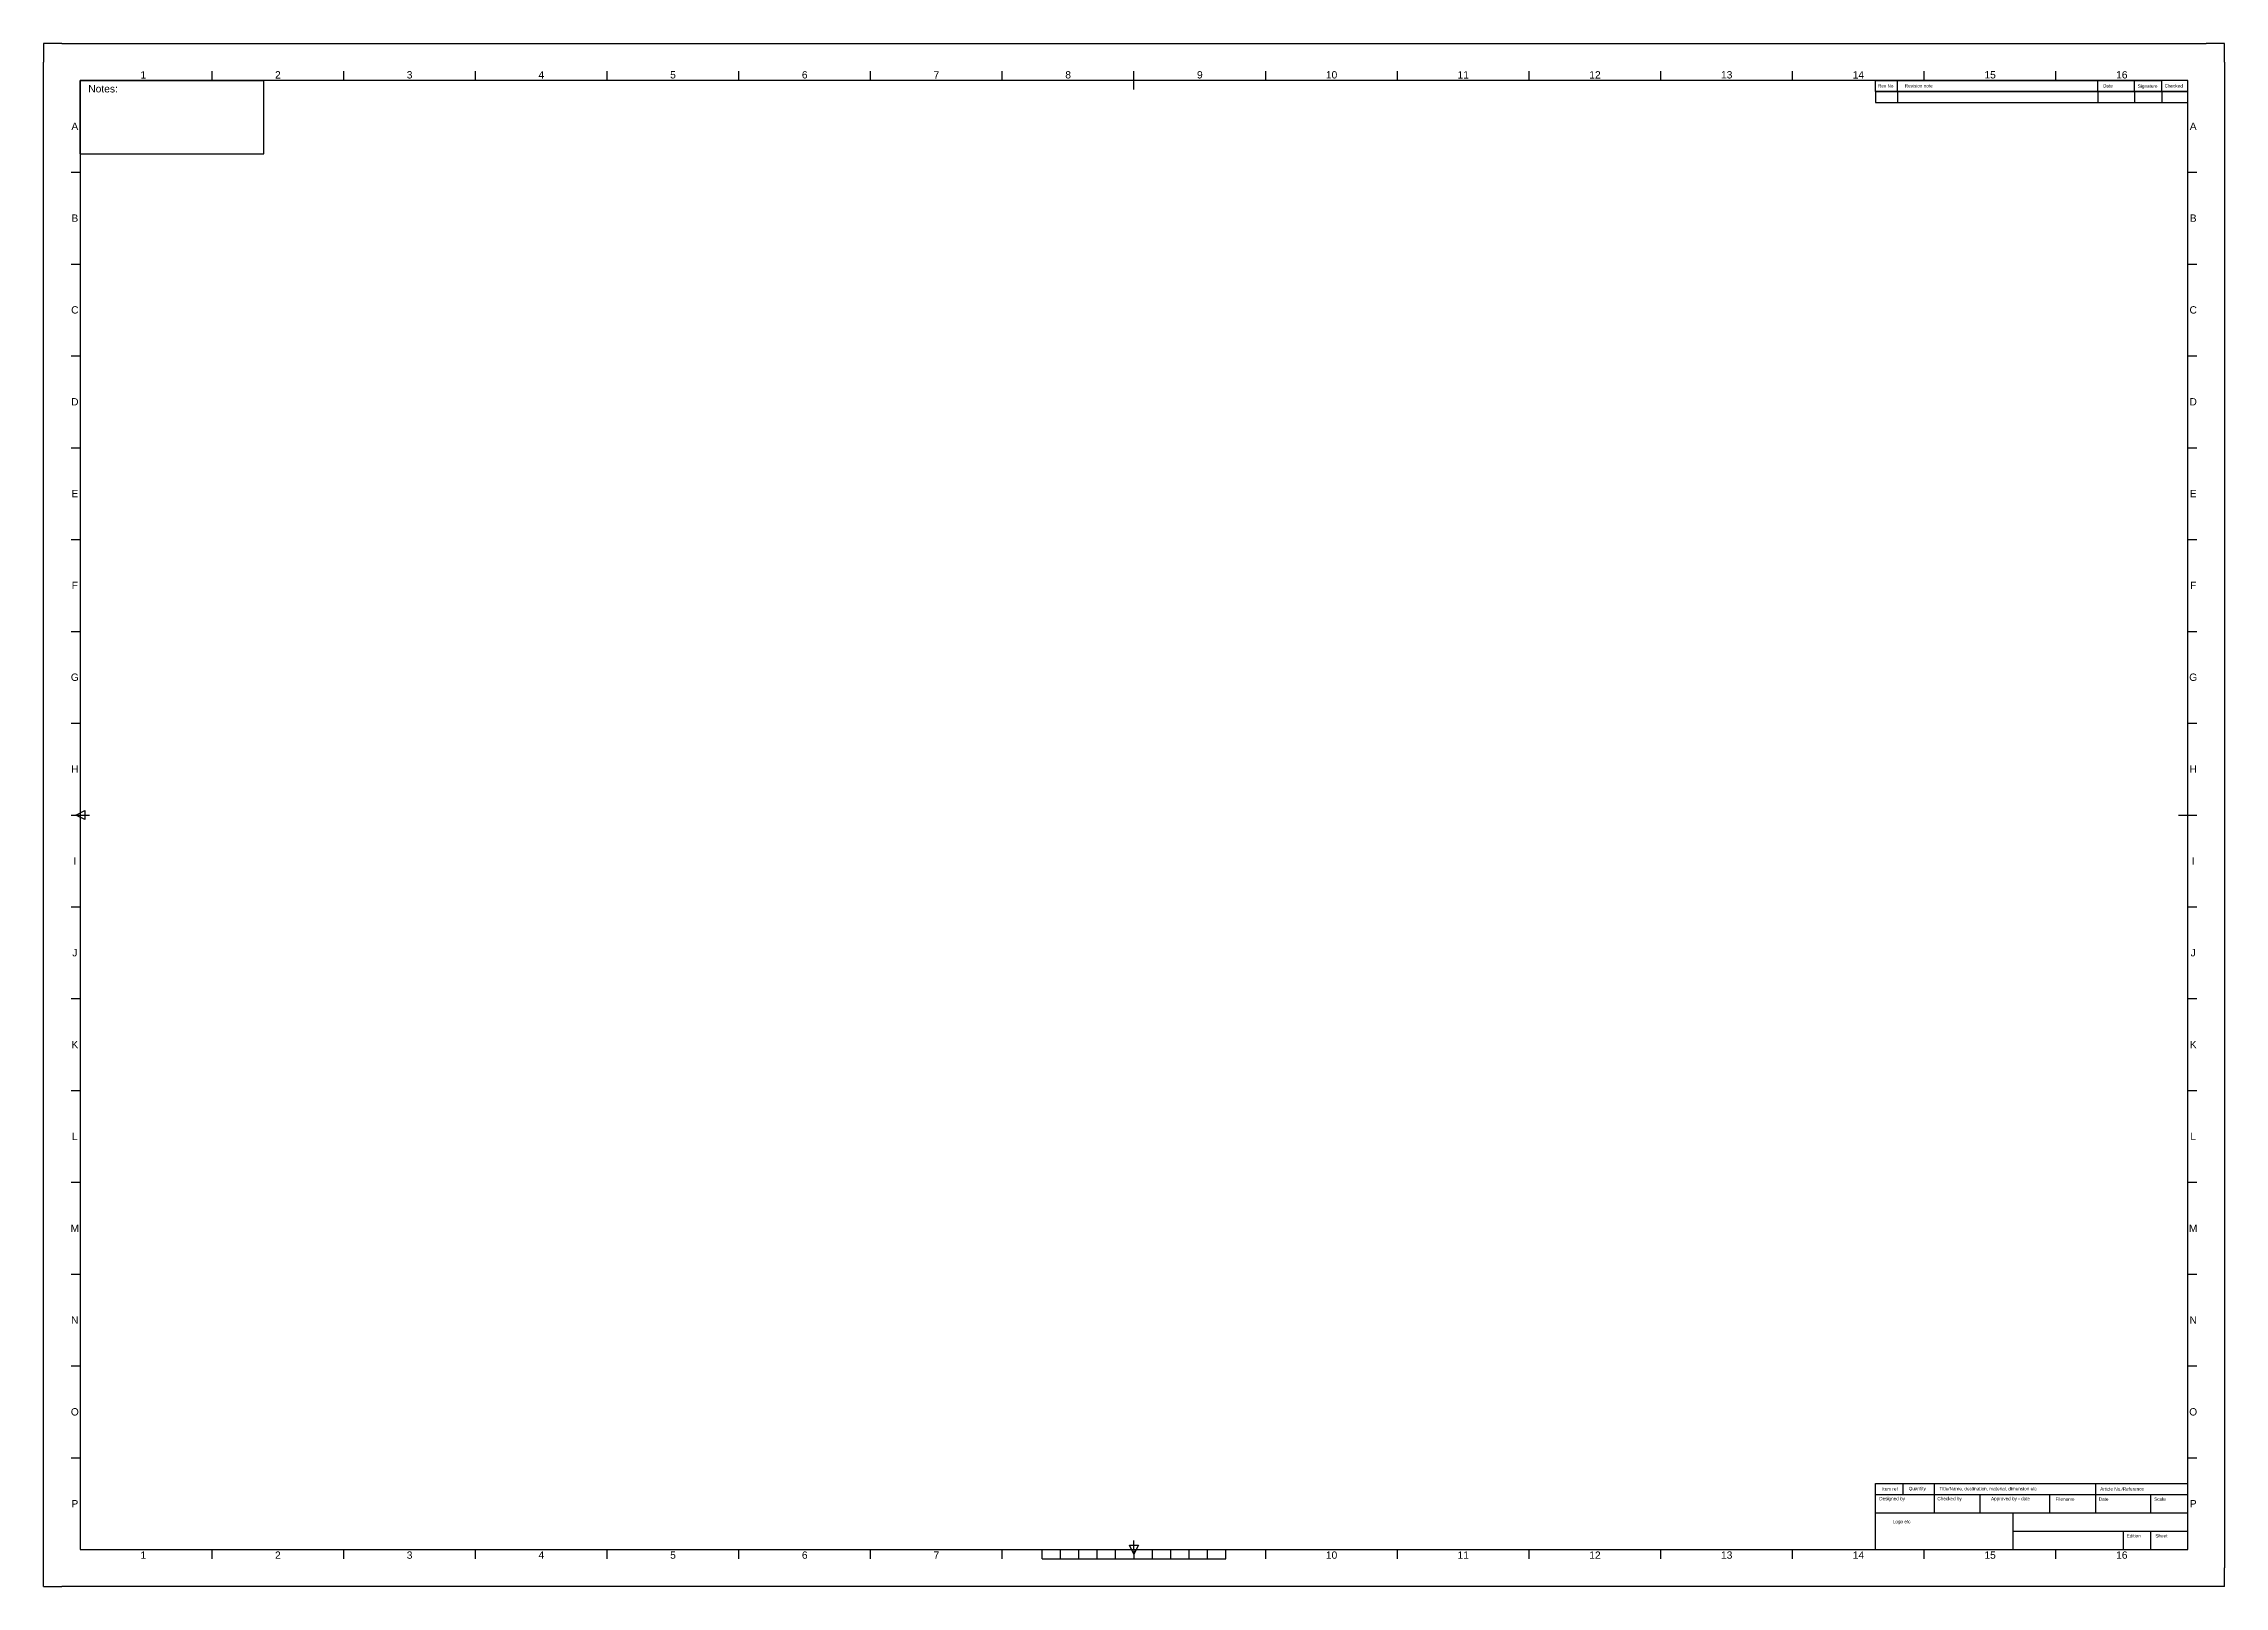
# Model space of a CAD drawing. Header units: millimetres. Extents: x 0 to 1188, y 0 to 840.
import ezdxf

# ---------------------------------------------------------------- set-up
doc = ezdxf.new("R2010")
doc.units = ezdxf.units.MM
for name, color, linetype, lineweight, true_color in [('Border', 7, 'Continuous', 25, 0xffffff), ('Notes', 7, 'Continuous', 25, 0xffffff), ('Revision', 7, 'Continuous', 25, 0xffffff), ('Title block', 7, 'Continuous', 25, 0xffffff)]:
    doc.layers.add(name, color=color, linetype=linetype, lineweight=lineweight, true_color=true_color)
doc.styles.add('textstyle0', font='')
doc.styles.add('textstyle1', font='')
doc.styles.add('textstyle10', font='')
doc.styles.add('textstyle11', font='')
doc.styles.add('textstyle12', font='')
doc.styles.add('textstyle13', font='')
doc.styles.add('textstyle14', font='')
doc.styles.add('textstyle15', font='')
doc.styles.add('textstyle16', font='')
doc.styles.add('textstyle17', font='')
doc.styles.add('textstyle18', font='')
doc.styles.add('textstyle19', font='')
doc.styles.add('textstyle2', font='')
doc.styles.add('textstyle20', font='')
doc.styles.add('textstyle21', font='')
doc.styles.add('textstyle22', font='')
doc.styles.add('textstyle23', font='')
doc.styles.add('textstyle24', font='')
doc.styles.add('textstyle25', font='')
doc.styles.add('textstyle26', font='')
doc.styles.add('textstyle27', font='')
doc.styles.add('textstyle28', font='')
doc.styles.add('textstyle29', font='')
doc.styles.add('textstyle3', font='')
doc.styles.add('textstyle30', font='')
doc.styles.add('textstyle31', font='')
doc.styles.add('textstyle32', font='')
doc.styles.add('textstyle33', font='')
doc.styles.add('textstyle34', font='')
doc.styles.add('textstyle35', font='')
doc.styles.add('textstyle36', font='')
doc.styles.add('textstyle37', font='')
doc.styles.add('textstyle38', font='')
doc.styles.add('textstyle39', font='')
doc.styles.add('textstyle4', font='')
doc.styles.add('textstyle40', font='')
doc.styles.add('textstyle41', font='')
doc.styles.add('textstyle42', font='')
doc.styles.add('textstyle43', font='')
doc.styles.add('textstyle44', font='')
doc.styles.add('textstyle45', font='')
doc.styles.add('textstyle46', font='')
doc.styles.add('textstyle47', font='')
doc.styles.add('textstyle48', font='')
doc.styles.add('textstyle49', font='')
doc.styles.add('textstyle5', font='')
doc.styles.add('textstyle50', font='')
doc.styles.add('textstyle51', font='')
doc.styles.add('textstyle52', font='')
doc.styles.add('textstyle53', font='')
doc.styles.add('textstyle54', font='')
doc.styles.add('textstyle55', font='')
doc.styles.add('textstyle56', font='')
doc.styles.add('textstyle57', font='')
doc.styles.add('textstyle58', font='')
doc.styles.add('textstyle59', font='')
doc.styles.add('textstyle6', font='')
doc.styles.add('textstyle60', font='')
doc.styles.add('textstyle61', font='')
doc.styles.add('textstyle62', font='')
doc.styles.add('textstyle63', font='')
doc.styles.add('textstyle64', font='')
doc.styles.add('textstyle65', font='')
doc.styles.add('textstyle66', font='')
doc.styles.add('textstyle67', font='')
doc.styles.add('textstyle68', font='')
doc.styles.add('textstyle69', font='')
doc.styles.add('textstyle7', font='')
doc.styles.add('textstyle70', font='')
doc.styles.add('textstyle71', font='')
doc.styles.add('textstyle72', font='')
doc.styles.add('textstyle73', font='')
doc.styles.add('textstyle74', font='')
doc.styles.add('textstyle75', font='')
doc.styles.add('textstyle76', font='')
doc.styles.add('textstyle77', font='')
doc.styles.add('textstyle78', font='')
doc.styles.add('textstyle79', font='')
doc.styles.add('textstyle8', font='')
doc.styles.add('textstyle80', font='')
doc.styles.add('textstyle9', font='')
doc.styles.get('textstyle0').set_extended_font_data('Arial')
doc.styles.get('textstyle1').set_extended_font_data('Arial')
doc.styles.get('textstyle10').set_extended_font_data('Arial')
doc.styles.get('textstyle11').set_extended_font_data('Arial')
doc.styles.get('textstyle12').set_extended_font_data('Arial')
doc.styles.get('textstyle13').set_extended_font_data('Arial')
doc.styles.get('textstyle14').set_extended_font_data('Arial')
doc.styles.get('textstyle15').set_extended_font_data('Arial')
doc.styles.get('textstyle16').set_extended_font_data('Arial')
doc.styles.get('textstyle17').set_extended_font_data('Arial')
doc.styles.get('textstyle18').set_extended_font_data('Arial')
doc.styles.get('textstyle19').set_extended_font_data('Arial')
doc.styles.get('textstyle2').set_extended_font_data('Arial')
doc.styles.get('textstyle20').set_extended_font_data('Arial')
doc.styles.get('textstyle21').set_extended_font_data('Arial')
doc.styles.get('textstyle22').set_extended_font_data('Arial')
doc.styles.get('textstyle23').set_extended_font_data('Arial')
doc.styles.get('textstyle24').set_extended_font_data('Arial')
doc.styles.get('textstyle25').set_extended_font_data('Arial')
doc.styles.get('textstyle26').set_extended_font_data('Arial')
doc.styles.get('textstyle27').set_extended_font_data('Arial')
doc.styles.get('textstyle28').set_extended_font_data('Arial')
doc.styles.get('textstyle29').set_extended_font_data('Arial')
doc.styles.get('textstyle3').set_extended_font_data('Arial')
doc.styles.get('textstyle30').set_extended_font_data('Arial')
doc.styles.get('textstyle31').set_extended_font_data('Arial')
doc.styles.get('textstyle32').set_extended_font_data('Arial')
doc.styles.get('textstyle33').set_extended_font_data('Arial')
doc.styles.get('textstyle34').set_extended_font_data('Arial')
doc.styles.get('textstyle35').set_extended_font_data('Arial')
doc.styles.get('textstyle36').set_extended_font_data('Arial')
doc.styles.get('textstyle37').set_extended_font_data('Arial')
doc.styles.get('textstyle38').set_extended_font_data('Arial')
doc.styles.get('textstyle39').set_extended_font_data('Arial')
doc.styles.get('textstyle4').set_extended_font_data('Arial')
doc.styles.get('textstyle40').set_extended_font_data('Arial')
doc.styles.get('textstyle41').set_extended_font_data('Arial')
doc.styles.get('textstyle42').set_extended_font_data('Arial')
doc.styles.get('textstyle43').set_extended_font_data('Arial')
doc.styles.get('textstyle44').set_extended_font_data('Arial')
doc.styles.get('textstyle45').set_extended_font_data('Arial')
doc.styles.get('textstyle46').set_extended_font_data('Arial')
doc.styles.get('textstyle47').set_extended_font_data('Arial')
doc.styles.get('textstyle48').set_extended_font_data('Arial')
doc.styles.get('textstyle49').set_extended_font_data('Arial')
doc.styles.get('textstyle5').set_extended_font_data('Arial')
doc.styles.get('textstyle50').set_extended_font_data('Arial')
doc.styles.get('textstyle51').set_extended_font_data('Arial')
doc.styles.get('textstyle52').set_extended_font_data('Arial')
doc.styles.get('textstyle53').set_extended_font_data('Arial')
doc.styles.get('textstyle54').set_extended_font_data('Arial')
doc.styles.get('textstyle55').set_extended_font_data('Arial')
doc.styles.get('textstyle56').set_extended_font_data('Arial')
doc.styles.get('textstyle57').set_extended_font_data('Arial')
doc.styles.get('textstyle58').set_extended_font_data('Arial')
doc.styles.get('textstyle59').set_extended_font_data('Arial')
doc.styles.get('textstyle6').set_extended_font_data('Arial')
doc.styles.get('textstyle60').set_extended_font_data('Arial')
doc.styles.get('textstyle61').set_extended_font_data('Arial')
doc.styles.get('textstyle62').set_extended_font_data('Arial')
doc.styles.get('textstyle63').set_extended_font_data('Arial')
doc.styles.get('textstyle64').set_extended_font_data('Arial')
doc.styles.get('textstyle65').set_extended_font_data('Arial')
doc.styles.get('textstyle66').set_extended_font_data('Arial')
doc.styles.get('textstyle67').set_extended_font_data('Arial')
doc.styles.get('textstyle68').set_extended_font_data('Arial')
doc.styles.get('textstyle69').set_extended_font_data('Arial')
doc.styles.get('textstyle7').set_extended_font_data('Arial')
doc.styles.get('textstyle70').set_extended_font_data('Arial')
doc.styles.get('textstyle71').set_extended_font_data('Arial')
doc.styles.get('textstyle72').set_extended_font_data('Arial')
doc.styles.get('textstyle73').set_extended_font_data('Arial')
doc.styles.get('textstyle74').set_extended_font_data('Arial')
doc.styles.get('textstyle75').set_extended_font_data('Arial')
doc.styles.get('textstyle76').set_extended_font_data('Arial')
doc.styles.get('textstyle77').set_extended_font_data('Arial')
doc.styles.get('textstyle78').set_extended_font_data('Arial')
doc.styles.get('textstyle79').set_extended_font_data('Arial')
doc.styles.get('textstyle8').set_extended_font_data('Arial')
doc.styles.get('textstyle80').set_extended_font_data('Arial')
doc.styles.get('textstyle9').set_extended_font_data('Arial')

# ---------------------------------------------------------------- blocks, each defined once
blk = doc.blocks.new('Border')
at = {"layer": 'Border'}
for p, q in [((10, 840), (0, 840)), ((0, 840), (0, 830)), ((10, 840), (1178, 840)), ((1188, 840), (1178, 840)), ((1188, 830), (1188, 840)), ((0, 10), (0, 830)), ((20, 820), (20, 820)), ((20, 820), (20, 820)), ((91.75, 820), (20, 820)), ((20, 820), (20, 770)), ((20, 820), (20, 820)), ((91.75, 820), (91.75, 825)), ((163.5, 820), (91.75, 820)), ((163.5, 820), (163.5, 825)), ((235.25, 820), (163.5, 820)), ((235.25, 820), (235.25, 825)), ((307, 820), (235.25, 820)), ((307, 820), (307, 825)), ((378.75, 820), (307, 820)), ((378.75, 820), (378.75, 825)), ((450.5, 820), (378.75, 820)), ((450.5, 820), (450.5, 825)), ((522.25, 820), (450.5, 820)), ((522.25, 820), (522.25, 825)), ((594, 820), (522.25, 820)), ((594, 815), (594, 825)), ((665.75, 820), (594, 820)), ((665.75, 820), (665.75, 825)), ((737.5, 820), (665.75, 820)), ((737.5, 820), (737.5, 825)), ((809.25, 820), (737.5, 820)), ((809.25, 820), (809.25, 825)), ((881, 820), (809.25, 820)), ((881, 820), (881, 825)), ((952.75, 820), (881, 820)), ((952.75, 820), (952.75, 825)), ((1024.5, 820), (952.75, 820)), ((1024.5, 820), (1024.5, 825)), ((1096.25, 820), (1024.5, 820)), ((1096.25, 820), (1096.25, 825)), ((1168, 820), (1096.25, 820)), ((1168, 820), (1168, 820)), ((1168, 770), (1168, 820)), ((1188, 830), (1188, 10)), ((15, 770), (20, 770)), ((20, 770), (20, 720)), ((1168, 770), (1173, 770)), ((1168, 770), (1168, 770)), ((1168, 770), (1168, 770)), ((1168, 720), (1168, 770)), ((15, 720), (20, 720)), ((20, 720), (20, 670)), ((1168, 720), (1173, 720)), ((1168, 720), (1168, 720)), ((1168, 720), (1168, 720)), ((1168, 670), (1168, 720)), ((15, 670), (20, 670)), ((20, 670), (20, 620)), ((1168, 670), (1173, 670)), ((1168, 670), (1168, 670)), ((1168, 670), (1168, 670)), ((1168, 620), (1168, 670)), ((15, 620), (20, 620)), ((20, 620), (20, 570)), ((1168, 620), (1173, 620)), ((1168, 620), (1168, 620)), ((1168, 570), (1168, 620)), ((15, 570), (20, 570)), ((20, 570), (20, 570)), ((20, 570), (20, 520)), ((1168, 570), (1173, 570)), ((1168, 570), (1168, 570)), ((1168, 570), (1168, 570)), ((1168, 520), (1168, 570)), ((15, 520), (20, 520)), ((20, 520), (20, 470)), ((1168, 520), (1173, 520)), ((1168, 520), (1168, 520)), ((1168, 420), (1168, 520)), ((15, 470), (20, 470)), ((20, 470), (20, 420)), ((1168, 470), (1173, 470)), ((15, 420), (25, 420)), ((17.5, 420), (22.5, 422.5)), ((22.5, 417.5), (17.5, 420)), ((20, 420), (20, 370)), ((22.5, 422.5), (22.5, 417.5)), ((1163, 420), (1173, 420)), ((1168, 370), (1168, 420)), ((15, 370), (20, 370)), ((20, 370), (20, 320)), ((1168, 370), (1173, 370)), ((1168, 320), (1168, 370)), ((15, 320), (20, 320)), ((20, 320), (20, 270)), ((1168, 320), (1173, 320)), ((1168, 270), (1168, 320)), ((15, 270), (20, 270)), ((20, 270), (20, 220)), ((20, 270), (20, 270)), ((1168, 270), (1173, 270)), ((1168, 220), (1168, 270)), ((15, 220), (20, 220)), ((20, 220), (20, 220)), ((20, 220), (20, 170)), ((20, 220), (20, 220)), ((1168, 220), (1173, 220)), ((1168, 170), (1168, 220)), ((15, 170), (20, 170)), ((20, 170), (20, 120)), ((1168, 170), (1173, 170)), ((1168, 120), (1168, 170)), ((15, 120), (20, 120)), ((20, 120), (20, 70)), ((1168, 120), (1173, 120)), ((1168, 120), (1168, 120)), ((1168, 70), (1168, 120)), ((15, 70), (20, 70)), ((20, 70), (20, 20)), ((1168, 70), (1173, 70)), ((1168, 20), (1168, 70)), ((594, 20), (594, 25)), ((20, 20), (20, 20)), ((20, 20), (91.75, 20)), ((91.75, 15), (91.75, 20)), ((91.75, 20), (163.5, 20)), ((163.5, 15), (163.5, 20)), ((163.5, 20), (235.25, 20)), ((235.25, 15), (235.25, 20)), ((235.25, 20), (307, 20)), ((307, 15), (307, 20)), ((307, 20), (378.75, 20)), ((378.75, 15), (378.75, 20)), ((378.75, 20), (450.5, 20)), ((450.5, 15), (450.5, 20)), ((450.5, 20), (522.25, 20)), ((522.25, 15), (522.25, 20)), ((522.25, 20), (665.75, 20)), ((544, 15), (544, 20)), ((544, 15), (644, 15)), ((554, 15), (554, 20)), ((564, 15), (564, 20)), ((574, 15), (574, 20)), ((584, 15), (584, 20)), ((594, 17.5), (591.5, 22.5)), ((591.5, 22.5), (596.5, 22.5)), ((596.5, 22.5), (594, 17.5)), ((594, 20), (594, 15)), ((604, 15), (604, 20)), ((614, 15), (614, 20)), ((624, 15), (624, 20)), ((634, 15), (634, 20)), ((644, 15), (644, 20)), ((665.75, 15), (665.75, 20)), ((665.75, 20), (737.5, 20)), ((665.75, 20), (665.75, 20)), ((737.5, 15), (737.5, 20)), ((737.5, 20), (809.25, 20)), ((809.25, 15), (809.25, 20)), ((809.25, 20), (881, 20)), ((881, 15), (881, 20)), ((881, 20), (952.75, 20)), ((952.75, 15), (952.75, 20)), ((952.75, 20), (1024.5, 20)), ((1024.5, 15), (1024.5, 20)), ((1024.5, 20), (1096.25, 20)), ((1096.25, 15), (1096.25, 20)), ((1096.25, 20), (1168, 20)), ((1168, 20), (1168, 20)), ((0, 0), (0, 10)), ((0, 0), (10, 0)), ((1188, 0), (1188, 10)), ((1178, 0), (10, 0)), ((1188, 0), (1178, 0))]:
    blk.add_line(p, q, dxfattribs=at)
at = {"layer": 'Border', "char_height": 4}
for s, insert, attachment_point, style in [('1', (55.875, 823), 6, 'textstyle0'), ('2', (127.625, 823), 5, 'textstyle3'), ('3', (199.375, 823), 5, 'textstyle4'), ('4', (271.125, 823), 5, 'textstyle7'), ('5', (342.875, 823), 5, 'textstyle8'), ('6', (414.625, 823), 5, 'textstyle11'), ('7', (486.375, 823), 5, 'textstyle12'), ('8', (558.125, 823), 5, 'textstyle14'), ('9', (629.875, 823), 5, 'textstyle15'), ('10', (701.625, 823), 5, 'textstyle16'), ('11', (773.375, 823), 5, 'textstyle19'), ('12', (845.125, 823), 5, 'textstyle20'), ('13', (916.875, 823), 5, 'textstyle23'), ('14', (988.625, 823), 5, 'textstyle24'), ('15', (1060.375, 823), 5, 'textstyle27'), ('16', (1132.125, 823), 5, 'textstyle28'), ('A', (17, 795), 5, 'textstyle30'), ('A', (1171, 795), 5, 'textstyle31'), ('B', (17, 745), 5, 'textstyle33'), ('B', (1171, 745), 5, 'textstyle32'), ('C', (17, 695), 5, 'textstyle34'), ('C', (1171, 695), 5, 'textstyle35'), ('D', (17, 645), 5, 'textstyle37'), ('D', (1171, 645), 5, 'textstyle36'), ('E', (17, 595), 5, 'textstyle38'), ('E', (1171, 595), 5, 'textstyle39'), ('F', (17, 545), 5, 'textstyle41'), ('F', (1171, 545), 5, 'textstyle40'), ('G', (17, 495), 5, 'textstyle42'), ('G', (1171, 495), 5, 'textstyle43'), ('H', (17, 445), 5, 'textstyle45'), ('H', (1171, 445), 5, 'textstyle44'), ('I', (17, 395), 5, 'textstyle46'), ('I', (1171, 395), 5, 'textstyle47'), ('J', (17, 345), 5, 'textstyle49'), ('J', (1171, 345), 5, 'textstyle48'), ('K', (1171, 295), 5, 'textstyle51'), ('K', (17, 295), 5, 'textstyle50'), ('L', (17, 245), 5, 'textstyle53'), ('L', (1171, 245), 5, 'textstyle52'), ('M', (17, 195), 5, 'textstyle54'), ('M', (1171, 195), 5, 'textstyle55'), ('N', (17, 145), 5, 'textstyle57'), ('N', (1171, 145), 5, 'textstyle56'), ('O', (17, 95), 5, 'textstyle58'), ('O', (1171, 95), 5, 'textstyle59'), ('P', (17, 45), 5, 'textstyle61'), ('P', (1171, 45), 5, 'textstyle60'), ('1', (55.875, 17), 6, 'textstyle1'), ('2', (127.625, 17), 5, 'textstyle2'), ('3', (199.375, 17), 5, 'textstyle5'), ('4', (271.125, 17), 5, 'textstyle6'), ('5', (342.875, 17), 5, 'textstyle9'), ('6', (414.625, 17), 5, 'textstyle10'), ('7', (486.375, 17), 5, 'textstyle13'), ('10', (701.625, 17), 5, 'textstyle17'), ('11', (773.375, 17), 5, 'textstyle18'), ('12', (845.125, 17), 5, 'textstyle21'), ('13', (916.875, 17), 5, 'textstyle22'), ('14', (988.625, 17), 5, 'textstyle25'), ('15', (1060.375, 17), 5, 'textstyle26'), ('16', (1132.125, 17), 5, 'textstyle29')]:
    blk.add_mtext(s, dxfattribs=dict(at, insert=insert, attachment_point=attachment_point, style=style))
blk = doc.blocks.new('Notes')
at = {"layer": 'Notes'}
for p, q in [((0, 0), (100, 0)), ((0, -40), (0, 0)), ((100, -40), (100, 0)), ((0, -40), (100, -40))]:
    blk.add_line(p, q, dxfattribs=at)
at = {"layer": 'Notes', "insert": (12.4, -4.6), "char_height": 4, "attachment_point": 5, "style": 'textstyle62'}
blk.add_mtext('Notes:', dxfattribs=at)
blk = doc.blocks.new('Revision')
at = {"layer": 'Revision'}
for p, q in [((-170, 0), (-14, 0)), ((-170, -6), (-170, 0)), ((-158, -6), (-158, 0)), ((-49, -6), (-49, 0)), ((-29, -6), (-29, 0)), ((0, 0), (-14, 0)), ((-14, -6), (-14, 0)), ((0, -6), (0, 0)), ((-170, -6), (-158, -6)), ((0, -6), (-170, -6)), ((-170, -6), (-170, -12)), ((-170, -6), (-170, -6)), ((-158, -6), (-49, -6)), ((-158, -6), (-158, -12)), ((-49, -6), (-49, -12)), ((-49, -6), (-29, -6)), ((-29, -6), (-14, -6)), ((-29, -6), (-29, -12)), ((-14, -6), (0, -6)), ((-14, -6), (-14, -12)), ((0, -12), (0, -6)), ((-170, -12), (0, -12))]:
    blk.add_line(p, q, dxfattribs=at)
at = {"layer": 'Revision', "char_height": 1.8, "attachment_point": 5}
for s, insert, style in [('Rev No', (-164.5, -3), 'textstyle63'), ('Revision note', (-146.5, -3), 'textstyle64'), ('Date', (-43.4, -3), 'textstyle65'), ('Signature', (-21.8, -3.4), 'textstyle66'), ('Checked', (-7.6, -3), 'textstyle67')]:
    blk.add_mtext(s, dxfattribs=dict(at, insert=insert, style=style))
blk = doc.blocks.new('Title')
at = {"layer": 'Title block'}
for p, q in [((-170, 36), (0, 36)), ((-170, 30), (-170, 36)), ((-155, 30), (-155, 36)), ((-138, 30), (-138, 36)), ((-50, 30), (-50, 36)), ((0, 20), (0, 36)), ((-170, 30), (0, 30)), ((-170, 30), (-170, 30)), ((-170, 25), (-170, 30)), ((-170, 30), (-170, 30)), ((-170, 20), (-170, 25)), ((-138, 20), (-138, 30)), ((-113, 20), (-113, 30)), ((-75, 20), (-75, 30)), ((-50, 20), (-50, 30)), ((-20, 20), (-20, 30)), ((-170, 20), (0, 20)), ((-170, 0), (-170, 20)), ((-95, 0), (-95, 20)), ((0, 10), (0, 20)), ((-170, 0), (0, 0)), ((-170, 0), (-170, 0)), ((-95, 10), (0, 10)), ((-35, 0), (-35, 10)), ((-20, 10), (-20, 10)), ((-20, 5), (-20, 10)), ((-20, 0), (-20, 5)), ((0, 0), (0, 10)), ((0, 0), (0, 10))]:
    blk.add_line(p, q, dxfattribs=at)
at = {"layer": 'Title block', "char_height": 1.8, "attachment_point": 5}
for s, insert, style in [('Designed by', (-161, 27.5), 'textstyle74'), ('Item ref', (-162.2, 33), 'textstyle71'), ('Quantity', (-147.3, 33), 'textstyle70'), ('Checked by', (-129.7, 27.5), 'textstyle75'), ('Title/Name, destination, material, dimension etc', (-108.7, 33), 'textstyle72'), ('Approved by - date', (-96.5, 27.5), 'textstyle76'), ('Filename', (-66.8, 27.5), 'textstyle77'), ('Date', (-45.8, 27.5), 'textstyle78'), ('Article No./Reference', (-35.7, 33), 'textstyle73'), ('Scale', (-15.1, 27.5), 'textstyle79'), ('Logo etc', (-155.8, 15), 'textstyle69'), ('Edition', (-29.4, 7.5), 'textstyle80'), ('Sheet', (-14.3, 7.5), 'textstyle68')]:
    blk.add_mtext(s, dxfattribs=dict(at, insert=insert, style=style))

msp = doc.modelspace()

# ---------------------------------------------------------------- block references
at = {"layer": 'Border'}
msp.add_blockref('Border', (0, 0), dxfattribs=at)
at = {"layer": 'Notes'}
msp.add_blockref('Notes', (20, 820), dxfattribs=at)
at = {"layer": 'Revision'}
msp.add_blockref('Revision', (1168, 820), dxfattribs=at)
at = {"layer": 'Title block'}
msp.add_blockref('Title', (1168, 20), dxfattribs=at)

doc.saveas('drawing.dxf')
